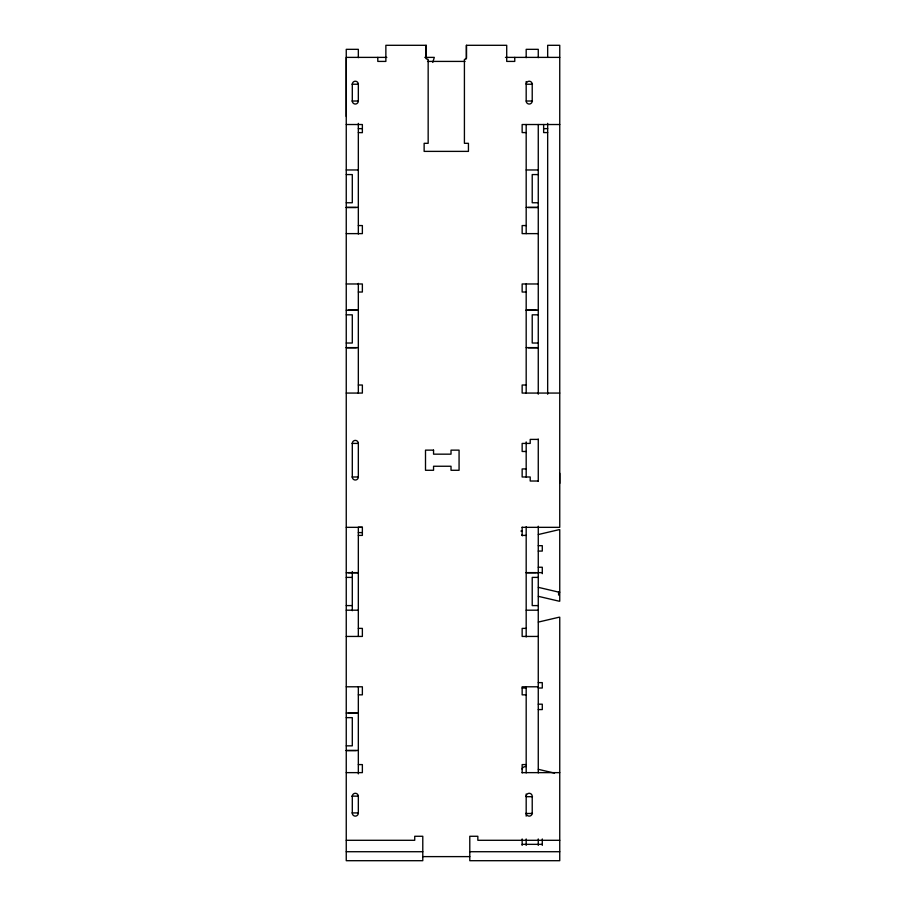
<?xml version="1.0" encoding="UTF-8"?>
<svg xmlns="http://www.w3.org/2000/svg" width="906" height="906" viewBox="0 0 906 906"><rect width="100%" height="100%" fill="white"/><g stroke="black" fill="none" stroke-linecap="round" stroke-linejoin="round"><path stroke-width="1.36" d="M346.251 116.466L346.251 57.384L386.828 57.384M377.802 57.384L377.802 61.415L385.865 61.415L385.865 45.3L426.148 45.3L426.148 57.384A2.016 2.016 0 0 0 428.164 59.4L428.164 143.318L424.133 143.318L424.133 151.381L468.436 151.381L468.436 143.318L464.416 143.318L464.416 59.4A2.016 2.016 0 0 0 466.431 57.384L466.431 45.3L506.714 45.3L506.714 61.415L514.767 61.415L514.767 57.384M559.749 483.374L559.749 473.294M432.774 62.423L434.302 57.384L424.812 57.384M538.334 534.529L558.594 529.784A4.032 2.695 0 0 1 559.749 529.659L559.749 601.188A4.032 2.695 0 0 1 558.594 601.074L538.334 596.329M538.334 622.082L558.594 617.337A4.032 2.695 0 0 1 559.749 617.224L559.749 860.7L469.784 860.7L469.784 836.272L477.836 836.272L477.836 840.292L559.749 840.292M505.457 57.384L559.749 57.384M427.53 61.415L465.038 61.415M352.038 84.235L358.334 84.235L358.334 101.019A3.024 3.024 0 0 1 355.311 104.043A3.024 3.024 0 0 1 352.298 101.019L352.298 84.235A3.024 3.024 0 0 1 355.311 81.223A3.024 3.024 0 0 1 358.334 84.235M532.479 84.235L526.182 84.235A3.024 3.024 0 0 1 529.195 81.223A3.024 3.024 0 0 1 532.218 84.235L532.218 101.019A3.024 3.024 0 0 1 529.195 104.043A3.024 3.024 0 0 1 526.182 101.019L526.182 81.551M352.038 101.019L358.334 101.019M526.182 101.019L532.479 101.019M346.251 124.518L362.366 124.518L362.366 132.672L358.334 132.582M559.749 124.518L522.15 124.518L522.15 132.582L526.182 132.582M358.334 128.641L362.366 128.641M543.634 128.641L547.666 128.641M547.666 132.582L543.634 132.582L543.634 124.518M346.251 169.966L358.334 169.966M526.182 169.966L538.266 169.966M346.251 174.575L352.298 174.575L352.298 202.763L346.251 202.763M538.266 174.575L532.218 174.575L532.218 202.763L538.266 202.763M346.251 207.372L358.334 207.372M526.182 207.372L538.266 207.372M346.251 207.531L356.318 207.531M528.198 207.531L538.266 207.531M358.334 225.56L362.366 225.56L362.366 233.623L346.251 233.623M526.182 225.56L522.15 225.56L522.15 233.623L538.266 233.623M346.251 283.974L362.366 283.974L362.366 292.026L358.334 292.026M538.266 283.974L522.15 283.974L522.15 292.026L526.182 292.026M348.266 310.056L358.334 310.056M526.182 310.056L536.25 310.056M346.251 310.226L358.334 310.226M526.182 310.226L538.266 310.226M346.251 314.824L352.298 314.824L352.298 343.023L346.251 343.023M538.266 314.824L532.218 314.824L532.218 343.023L538.266 343.023M346.251 347.621L358.334 347.621M526.182 347.621L538.266 347.621M346.251 347.791L356.318 347.791M528.198 347.791L538.266 347.791M358.334 385.016L362.366 385.016L362.366 393.068L346.251 393.068M526.182 385.016L522.15 385.016L522.15 393.068L559.749 393.068M538.266 439.399L530.203 439.399L530.203 443.419L522.15 443.419L522.15 451.482L526.182 451.482M352.038 443.419L358.334 443.419L358.334 476.986A3.024 3.024 0 0 1 355.311 480.01A3.024 3.024 0 0 1 352.298 476.986L352.298 443.419A3.024 3.024 0 0 1 355.311 440.395A3.024 3.024 0 0 1 358.334 443.419M526.182 468.934L522.15 468.934L522.15 476.986L530.203 476.986L530.203 481.018L538.266 481.018M352.038 476.986L358.334 476.986M346.251 527.337L362.366 527.337M522.15 527.337L559.749 527.337L559.749 45.3L547.666 45.3L547.666 57.384M358.334 532.592L362.366 532.592M358.334 535.401L362.366 535.401L362.366 527.201L358.334 527.201L358.334 636.442M522.15 535.401L526.182 535.401M538.266 545.684L542.286 545.684L542.286 551.075L538.266 551.075M538.266 567.247L542.286 567.247L542.286 573.668M348.266 572.626L358.334 572.626M526.182 572.626L536.25 572.626M538.266 572.637L542.286 572.637M346.251 572.796L358.334 572.796M526.182 572.796L538.266 572.796M346.251 577.394L352.298 577.394M538.266 577.394L532.218 577.394L532.218 605.593L538.266 605.593M346.251 605.593L352.298 605.593M346.251 610.191L358.334 610.191M526.182 610.191L538.266 610.191M358.334 628.379L362.366 628.379L362.366 636.442L346.251 636.442M526.182 628.379L522.15 628.379L522.15 636.442L538.266 636.442M538.266 682.626L542.286 682.626L542.286 688.016L538.266 688.016M346.251 686.793L362.366 686.793L362.366 694.845L358.334 694.845M538.266 686.793L522.15 686.793L522.15 694.845L526.182 694.845M522.15 688.016L526.182 688.016M538.266 704.188L542.286 704.188L542.286 709.579L538.266 709.579M348.266 712.875L358.334 712.875M346.251 713.045L358.334 713.045M346.251 717.643L352.298 717.643L352.298 745.842L346.251 745.842M346.251 750.44L358.334 750.44M346.251 750.61L356.318 750.61M358.334 764.585L362.366 764.585L362.366 772.637L346.251 772.637M526.182 764.585L522.15 764.585L522.15 772.931M522.15 772.637L559.749 772.637M352.038 796.136L358.334 796.136L358.334 813.101A3.024 3.024 0 0 1 355.311 816.125A3.024 3.024 0 0 1 352.298 813.101L352.298 796.136M526.182 796.691L532.479 796.691M352.038 812.92L358.334 812.92M526.182 813.475L532.479 813.475M346.251 840.292L414.733 840.292L414.733 836.272L422.785 836.272L422.785 860.7L346.251 860.7L346.251 49.332L358.334 49.332L358.334 57.678M522.15 844.347L542.286 844.347M346.251 851.719L422.785 851.719M469.784 851.719L559.749 851.719M422.785 856.612L469.784 856.612M538.334 587.348L558.594 592.094A4.02 2.695 0 0 0 559.749 592.207M538.334 769.33L554.54 773.124M558.594 592.094L558.594 595.083M547.666 123.363L547.666 394.235M542.286 838.956L542.286 845.377M538.266 57.678L538.266 49.332L526.182 49.332L526.182 57.678M538.266 124.518L538.266 394.212M538.266 439.104L538.266 481.301M538.266 526.227L538.266 772.92M538.266 838.956L538.266 845.377M532.218 813.475L532.218 796.317A3.024 3.024 0 0 0 529.195 793.294A3.024 3.024 0 0 0 526.182 796.317M526.182 124.518L526.182 233.623M526.182 283.974L526.182 393.306M526.182 441.924L526.182 477.088M526.182 526.646L526.182 636.986M526.182 686.793L526.182 772.92M526.182 794.007L526.182 816.159M526.182 838.956L526.182 845.377M522.15 527.167L522.15 535.571M522.15 838.956L522.15 845.377M466.431 45.3L466.431 58.731M426.148 45.3L426.148 58.731M358.334 123.363L358.334 234.042M358.334 283.374L358.334 393.306M358.334 686.793L358.334 773.86M352.298 571.561L352.298 610.723M522.434 535.673A4.032 2.695 0 0 1 522.15 534.676M522.15 531.075A14.1 9.434 0 0 1 520.882 531.041M522.15 769.171A4.032 2.695 0 0 1 526.182 766.476M532.218 813.101A3.024 3.024 0 0 1 529.195 816.125A3.024 3.024 0 0 1 526.182 813.101M352.298 796.317A3.024 3.024 0 0 1 355.311 793.294A3.024 3.024 0 0 1 358.334 796.317M433.555 450.135L425.503 450.135L425.503 470.282L433.555 470.282L433.555 466.25L451.018 466.25L451.018 470.282L459.07 470.282L459.07 450.135L451.018 450.135L451.018 454.166L433.555 454.166L433.555 450.135"/></g></svg>
